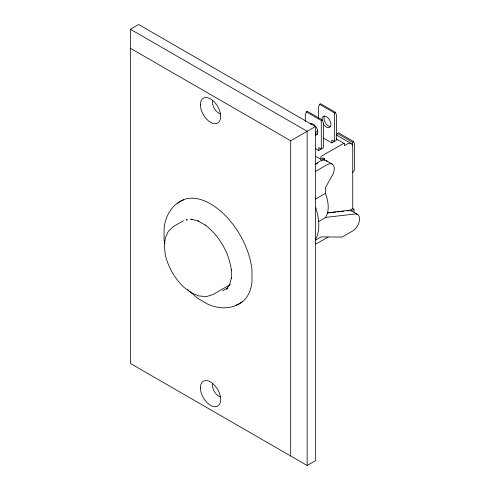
<?xml version="1.0" encoding="UTF-8"?>
<svg xmlns="http://www.w3.org/2000/svg" width="490" height="490" viewBox="0 0 490 490"><rect width="100%" height="100%" fill="white"/><g stroke="black" fill="none" stroke-linecap="round" stroke-linejoin="round"><path stroke-width="0.73" d="M305.276 121.569L305.288 114.77L306.324 111.892L307.334 111.31L322.273 119.94L323.418 122.88L323.357 147.821L321.305 148.997L318.776 147.539L318.77 150.467L315.529 148.593M318.39 118.574L318.427 107.237L319.572 104.303L320.589 103.721L335.521 112.351L336.55 115.346L336.477 140.287L334.401 141.451L331.865 139.987L331.859 142.921L323.437 138.051M321.305 148.997L321.262 120.522L306.324 111.892M334.401 141.451L334.511 112.933L335.521 112.351M336.655 135.681L337.31 133.488L338.486 132.808L353.688 141.592L354.564 144.513L354.57 168.866A2.903 1.672 -60 0 1 352.518 172.419M318.231 221.762L325.415 217.609L326.254 216.213A30.006 17.322 60 0 0 325.415 193.342L325.415 187.639L332.459 175.12A9.892 5.709 -60 0 0 333.812 165.994A9.892 5.709 -60 0 0 327.951 164.248L315.578 171.39M226.233 289.388L229.963 284.078L229.424 285.388L231.403 278.008L231.335 278.62L231.335 269.659L231.403 270.131C228.922 252.497 219.41 236.021 205.377 225.069L205.751 225.357L197.997 220.874L198.554 221.125L191.174 219.146L192.582 219.336L190.426 219.526M130.395 29.253L138.627 24.5L315.376 126.543L315.376 460.747L307.144 465.5L130.395 363.458L130.395 29.253L307.144 131.296L307.144 465.5M183.824 199.755C171.947 204.079 165.173 216.396 164.095 228.45L164.095 240.198L164.824 243.775M130.395 48.259L290.686 140.795L315.376 126.543M315.241 132.551L317.857 131.038M183.579 220.653L173.338 226.594L168.389 231.194L165.338 237.877L164.34 245.741L165.246 254.549C168.095 267.099 174.734 278.657 184.124 287.465L191.529 292.836M315.542 156.279L320.785 159.299L323.137 157.939L324.405 158.668L324.405 160.144M352.512 145.695L352.512 142.272L353.688 141.592M324.405 158.668L319.088 161.743A7.503 4.33 -60 0 0 316.43 164.101M315.107 164.352L317.71 162.852M315.615 199.001L325.415 193.342M349.548 210.388L352.745 208.544L354.013 209.273L354.013 212.219M350.816 211.123L354.013 209.273M229.988 284.684L212.782 294.619L206.302 296.628L198.597 295.887L191.278 292.732M222.681 290.846L227.893 287.838M315.37 240.222L321.115 236.909L342.13 237.056L353.272 230.625A9.892 5.709 -60 0 0 359.55 219.949A9.892 5.709 -60 0 0 354.95 214.001L325.415 217.462M328.153 236.989L317.845 242.942A7.503 4.33 -60 0 1 315.186 243.653M242.544 301.448C232.866 309.576 218.81 309.276 207.827 304.192L197.654 298.318L190.01 291.538M321.262 120.522L322.273 119.94M318.77 150.467L320.815 149.285M331.859 142.921L333.911 141.739M346.938 210.884L348.617 210.345A9.892 5.709 -60 0 1 350.154 210.351M186.874 219.814L186.114 219.912L187.548 219.783M327.418 212.832L348.617 210.345M327.369 212.942L331.13 212.544M332.637 212.384L335.65 212.072M337.157 211.913L340.164 211.594M341.671 211.441L343.931 211.202M319.572 104.303L334.511 112.933M337.31 133.488L352.512 142.272M336.109 134.86L351.171 143.552M336.281 138.872L344.133 143.405M326.132 160.597L332.459 164.254M351.452 210.89L357.786 214.54M187.823 289.602L188.919 290.57M352.745 208.544L352.727 146.994A7.522 4.343 -60 0 0 347.41 143.925L344.458 145.628L344.415 143.748A1.427 0.827 -60 0 0 343.668 143.392L321.857 155.912A1.433 0.827 -60 0 0 320.821 157.284L320.785 159.299M290.686 140.795L290.686 456M310.25 123.829A6.376 3.687 60.1 0 1 316.993 128.478A6.376 3.687 60.1 0 1 315.45 135.234M317.477 134.07A6.376 3.687 60.1 0 1 315.205 133.378M311.046 124.252A6.376 3.687 60.1 0 1 311.53 123.29M321.93 119.45A6.376 3.693 60.2 0 1 327.485 117.422A6.376 3.693 60.2 0 1 330.395 126.659A6.376 3.693 60.2 0 1 323.333 123.903M330.836 126.524A6.376 3.693 60.2 0 1 325.378 122.727A6.376 3.693 60.2 0 1 324.521 115.959M315.591 207.282A44.762 25.841 60 0 1 315.609 239.304M323.823 159.997A9.892 5.709 -60 0 1 327.118 161.645M321.618 160.591A9.892 5.709 -60 0 1 323.296 160.052M177.398 203.62A59.088 34.11 60 0 1 221.358 211.772A59.088 34.11 60 0 1 251.97 269.745L251.97 282.338A59.088 34.11 60 0 1 235.984 305.08M227.899 288.249A40.303 23.269 60 0 1 226.564 288.592M220.408 113.864A8.955 5.17 60 0 1 212.654 100.438M220.408 396.9A8.955 5.17 60 0 1 212.654 383.474M200.41 104.762A14.326 8.269 60 0 0 215.606 123.664A14.326 8.269 60 0 0 215.606 103.402A14.326 8.269 60 0 0 200.41 104.762M200.41 387.798A14.326 8.269 60 0 0 215.606 406.7A14.326 8.269 60 0 0 215.606 386.438A14.326 8.269 60 0 0 200.41 387.798"/></g></svg>
